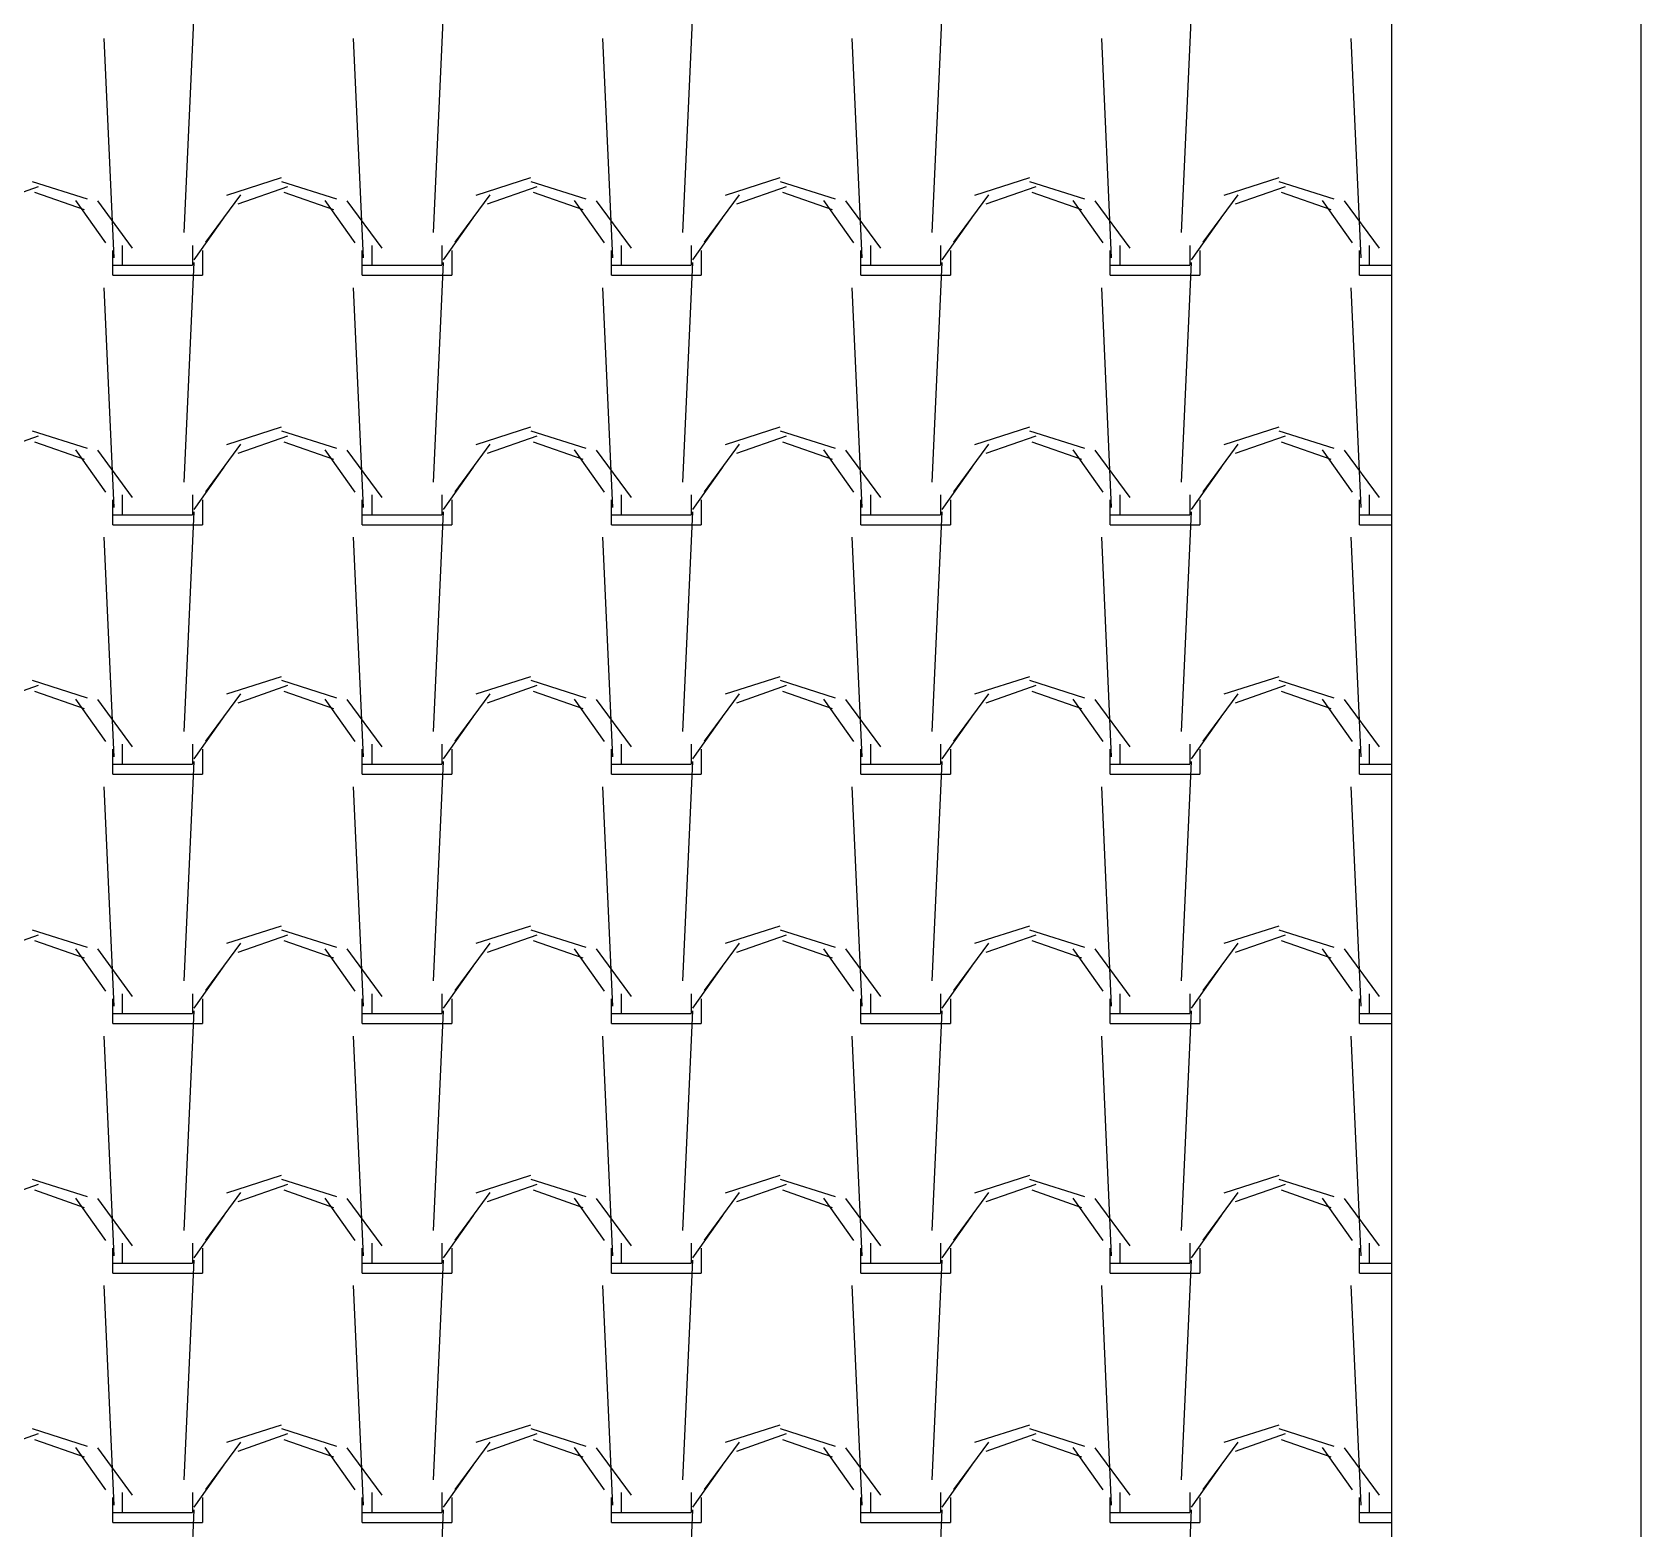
# Model space of a CAD drawing. Header units: millimetres. Extents: x 3923 to 4007, y 744 to 863.
# Drawn here: x 3937.211 to 3938.837, y 828.147 to 829.659 of the extents above; entities that cross this region are included whole.
import ezdxf

# ---------------------------------------------------------------- set-up
doc = ezdxf.new("R2010")
doc.units = ezdxf.units.MM
doc.layers.add('-HIDRO', color=8, linetype='Continuous')

msp = doc.modelspace()

# ---------------------------------------------------------------- linework, layer by layer
at = {"layer": '-HIDRO', "linetype": 'Continuous'}
for p, q in [((3938.8371, 856.9666), (3938.8371, 825.0315)), ((3938.5851, 836.3715), (3938.5851, 825.0315)), ((3937.365, 829.4567), (3937.3751, 829.6785)), ((3937.617, 829.4567), (3937.6271, 829.6785)), ((3937.869, 829.4567), (3937.8791, 829.6785)), ((3938.121, 829.4567), (3938.1311, 829.6785)), ((3938.373, 829.4567), (3938.3831, 829.6785)), ((3937.2943, 829.4311), (3937.2842, 829.6529)), ((3937.5463, 829.4311), (3937.5362, 829.6529)), ((3937.7983, 829.4311), (3937.7882, 829.6529)), ((3938.0503, 829.4311), (3938.0402, 829.6529)), ((3938.3023, 829.4311), (3938.2922, 829.6529)), ((3938.5543, 829.4311), (3938.5442, 829.6529)), ((3937.2175, 829.5031), (3937.1671, 829.4855)), ((3937.2671, 829.4905), (3937.2116, 829.5081)), ((3937.4631, 829.5121), (3937.4076, 829.4944)), ((3937.4695, 829.5031), (3937.4191, 829.4855)), ((3937.5191, 829.4905), (3937.4636, 829.5081)), ((3937.7151, 829.5121), (3937.6596, 829.4944)), ((3937.7215, 829.5031), (3937.6711, 829.4855)), ((3937.7711, 829.4905), (3937.7156, 829.5081)), ((3937.9671, 829.5121), (3937.9116, 829.4944)), ((3937.9735, 829.5031), (3937.9231, 829.4855)), ((3938.0231, 829.4905), (3937.9676, 829.5081)), ((3938.2191, 829.5121), (3938.1636, 829.4944)), ((3938.2255, 829.5031), (3938.1751, 829.4855)), ((3938.2751, 829.4905), (3938.2196, 829.5081)), ((3938.4711, 829.5121), (3938.4156, 829.4944)), ((3938.4775, 829.5031), (3938.4271, 829.4855)), ((3938.5271, 829.4905), (3938.4716, 829.5081)), ((3937.2643, 829.4796), (3937.2139, 829.4972)), ((3937.2857, 829.4465), (3937.2554, 829.4893)), ((3937.3129, 829.4411), (3937.2776, 829.489)), ((3937.4218, 829.4949), (3937.3866, 829.447)), ((3937.5163, 829.4796), (3937.4659, 829.4972)), ((3937.5377, 829.4465), (3937.5074, 829.4893)), ((3937.5649, 829.4411), (3937.5296, 829.489)), ((3937.6738, 829.4949), (3937.6386, 829.447)), ((3937.7683, 829.4796), (3937.7179, 829.4972)), ((3937.7897, 829.4465), (3937.7594, 829.4893)), ((3937.8169, 829.4411), (3937.7816, 829.489)), ((3937.9258, 829.4949), (3937.8906, 829.447)), ((3938.0203, 829.4796), (3937.9699, 829.4972)), ((3938.0417, 829.4465), (3938.0114, 829.4893)), ((3938.0689, 829.4411), (3938.0336, 829.489)), ((3938.1778, 829.4949), (3938.1426, 829.447)), ((3938.2723, 829.4796), (3938.2219, 829.4972)), ((3938.2937, 829.4465), (3938.2634, 829.4893)), ((3938.3209, 829.4411), (3938.2856, 829.489)), ((3938.4298, 829.4949), (3938.3946, 829.447)), ((3938.5243, 829.4796), (3938.4739, 829.4972)), ((3938.5457, 829.4465), (3938.5154, 829.4893)), ((3938.5729, 829.4411), (3938.5376, 829.489)), ((3937.4049, 829.4719), (3937.3747, 829.4291)), ((3937.6569, 829.4719), (3937.6267, 829.4291)), ((3937.9089, 829.4719), (3937.8787, 829.4291)), ((3938.1609, 829.4719), (3938.1307, 829.4291)), ((3938.4129, 829.4719), (3938.3827, 829.4291)), ((3937.2927, 829.4136), (3937.2927, 829.4388)), ((3937.3028, 829.4237), (3937.3028, 829.4438)), ((3937.3734, 829.4438), (3937.3734, 829.4237)), ((3937.3834, 829.4388), (3937.3834, 829.4136)), ((3937.5447, 829.4136), (3937.5447, 829.4388)), ((3937.5548, 829.4237), (3937.5548, 829.4438)), ((3937.6254, 829.4438), (3937.6254, 829.4237)), ((3937.6354, 829.4388), (3937.6354, 829.4136)), ((3937.7967, 829.4136), (3937.7967, 829.4388)), ((3937.8068, 829.4237), (3937.8068, 829.4438)), ((3937.8774, 829.4438), (3937.8774, 829.4237)), ((3937.8874, 829.4388), (3937.8874, 829.4136)), ((3938.0487, 829.4136), (3938.0487, 829.4388)), ((3938.0588, 829.4237), (3938.0588, 829.4438)), ((3938.1294, 829.4438), (3938.1294, 829.4237)), ((3938.1394, 829.4388), (3938.1394, 829.4136)), ((3938.3007, 829.4136), (3938.3007, 829.4388)), ((3938.3108, 829.4237), (3938.3108, 829.4438)), ((3938.3814, 829.4438), (3938.3814, 829.4237)), ((3938.3914, 829.4388), (3938.3914, 829.4136)), ((3938.5527, 829.4136), (3938.5527, 829.4388)), ((3938.5628, 829.4237), (3938.5628, 829.4438)), ((3937.2927, 829.4237), (3937.3028, 829.4237)), ((3937.3028, 829.4237), (3937.3734, 829.4237)), ((3937.365, 829.2047), (3937.3751, 829.4265)), ((3937.5447, 829.4237), (3937.5548, 829.4237)), ((3937.5548, 829.4237), (3937.6254, 829.4237)), ((3937.617, 829.2047), (3937.6271, 829.4265)), ((3937.7967, 829.4237), (3937.8068, 829.4237)), ((3937.8068, 829.4237), (3937.8774, 829.4237)), ((3937.869, 829.2047), (3937.8791, 829.4265)), ((3938.0487, 829.4237), (3938.0588, 829.4237)), ((3938.0588, 829.4237), (3938.1294, 829.4237)), ((3938.121, 829.2047), (3938.1311, 829.4265)), ((3938.3007, 829.4237), (3938.3108, 829.4237)), ((3938.3108, 829.4237), (3938.3814, 829.4237)), ((3938.373, 829.2047), (3938.3831, 829.4265)), ((3938.5527, 829.4237), (3938.5628, 829.4237)), ((3938.5628, 829.4237), (3938.5851, 829.4237)), ((3937.2927, 829.4136), (3937.3028, 829.4136)), ((3937.3028, 829.4136), (3937.3834, 829.4136)), ((3937.5447, 829.4136), (3937.5548, 829.4136)), ((3937.5548, 829.4136), (3937.6354, 829.4136)), ((3937.7967, 829.4136), (3937.8068, 829.4136)), ((3937.8068, 829.4136), (3937.8874, 829.4136)), ((3938.0487, 829.4136), (3938.0588, 829.4136)), ((3938.0588, 829.4136), (3938.1394, 829.4136)), ((3938.3007, 829.4136), (3938.3108, 829.4136)), ((3938.3108, 829.4136), (3938.3914, 829.4136)), ((3938.5527, 829.4136), (3938.5628, 829.4136)), ((3938.5628, 829.4136), (3938.5851, 829.4136)), ((3937.2943, 829.1791), (3937.2842, 829.4009)), ((3937.5463, 829.1791), (3937.5362, 829.4009)), ((3937.7983, 829.1791), (3937.7882, 829.4009)), ((3938.0503, 829.1791), (3938.0402, 829.4009)), ((3938.3023, 829.1791), (3938.2922, 829.4009)), ((3938.5543, 829.1791), (3938.5442, 829.4009)), ((3937.4631, 829.2601), (3937.4076, 829.2424)), ((3937.7151, 829.2601), (3937.6596, 829.2424)), ((3937.9671, 829.2601), (3937.9116, 829.2424)), ((3938.2191, 829.2601), (3938.1636, 829.2424)), ((3938.4711, 829.2601), (3938.4156, 829.2424)), ((3937.2175, 829.2511), (3937.1671, 829.2335)), ((3937.2671, 829.2385), (3937.2116, 829.2561)), ((3937.2643, 829.2276), (3937.2139, 829.2452)), ((3937.4218, 829.2429), (3937.3866, 829.195)), ((3937.4695, 829.2511), (3937.4191, 829.2335)), ((3937.5191, 829.2385), (3937.4636, 829.2561)), ((3937.5163, 829.2276), (3937.4659, 829.2452)), ((3937.6738, 829.2429), (3937.6386, 829.195)), ((3937.7215, 829.2511), (3937.6711, 829.2335)), ((3937.7711, 829.2385), (3937.7156, 829.2561)), ((3937.7683, 829.2276), (3937.7179, 829.2452)), ((3937.9258, 829.2429), (3937.8906, 829.195)), ((3937.9735, 829.2511), (3937.9231, 829.2335)), ((3938.0231, 829.2385), (3937.9676, 829.2561)), ((3938.0203, 829.2276), (3937.9699, 829.2452)), ((3938.1778, 829.2429), (3938.1426, 829.195)), ((3938.2255, 829.2511), (3938.1751, 829.2335)), ((3938.2751, 829.2385), (3938.2196, 829.2561)), ((3938.2723, 829.2276), (3938.2219, 829.2452)), ((3938.4298, 829.2429), (3938.3946, 829.195)), ((3938.4775, 829.2511), (3938.4271, 829.2335)), ((3938.5271, 829.2385), (3938.4716, 829.2561)), ((3938.5243, 829.2276), (3938.4739, 829.2452)), ((3937.2857, 829.1945), (3937.2554, 829.2373)), ((3937.3129, 829.1891), (3937.2776, 829.237)), ((3937.5377, 829.1945), (3937.5074, 829.2373)), ((3937.5649, 829.1891), (3937.5296, 829.237)), ((3937.7897, 829.1945), (3937.7594, 829.2373)), ((3937.8169, 829.1891), (3937.7816, 829.237)), ((3938.0417, 829.1945), (3938.0114, 829.2373)), ((3938.0689, 829.1891), (3938.0336, 829.237)), ((3938.2937, 829.1945), (3938.2634, 829.2373)), ((3938.3209, 829.1891), (3938.2856, 829.237)), ((3938.5457, 829.1945), (3938.5154, 829.2373)), ((3938.5729, 829.1891), (3938.5376, 829.237)), ((3937.4049, 829.2199), (3937.3747, 829.1771)), ((3937.6569, 829.2199), (3937.6267, 829.1771)), ((3937.9089, 829.2199), (3937.8787, 829.1771)), ((3938.1609, 829.2199), (3938.1307, 829.1771)), ((3938.4129, 829.2199), (3938.3827, 829.1771)), ((3937.2927, 829.1616), (3937.2927, 829.1868)), ((3937.3028, 829.1717), (3937.3028, 829.1918)), ((3937.3734, 829.1918), (3937.3734, 829.1717)), ((3937.3834, 829.1868), (3937.3834, 829.1616)), ((3937.5447, 829.1616), (3937.5447, 829.1868)), ((3937.5548, 829.1717), (3937.5548, 829.1918)), ((3937.6254, 829.1918), (3937.6254, 829.1717)), ((3937.6354, 829.1868), (3937.6354, 829.1616)), ((3937.7967, 829.1616), (3937.7967, 829.1868)), ((3937.8068, 829.1717), (3937.8068, 829.1918)), ((3937.8774, 829.1918), (3937.8774, 829.1717)), ((3937.8874, 829.1868), (3937.8874, 829.1616)), ((3938.0487, 829.1616), (3938.0487, 829.1868)), ((3938.0588, 829.1717), (3938.0588, 829.1918)), ((3938.1294, 829.1918), (3938.1294, 829.1717)), ((3938.1394, 829.1868), (3938.1394, 829.1616)), ((3938.3007, 829.1616), (3938.3007, 829.1868)), ((3938.3108, 829.1717), (3938.3108, 829.1918)), ((3938.3814, 829.1918), (3938.3814, 829.1717)), ((3938.3914, 829.1868), (3938.3914, 829.1616)), ((3938.5527, 829.1616), (3938.5527, 829.1868)), ((3938.5628, 829.1717), (3938.5628, 829.1918)), ((3937.2927, 829.1717), (3937.3028, 829.1717)), ((3937.2927, 829.1616), (3937.3028, 829.1616)), ((3937.3028, 829.1717), (3937.3734, 829.1717)), ((3937.3028, 829.1616), (3937.3834, 829.1616)), ((3937.365, 828.9527), (3937.3751, 829.1745)), ((3937.5447, 829.1717), (3937.5548, 829.1717)), ((3937.5447, 829.1616), (3937.5548, 829.1616)), ((3937.5548, 829.1717), (3937.6254, 829.1717)), ((3937.5548, 829.1616), (3937.6354, 829.1616)), ((3937.617, 828.9527), (3937.6271, 829.1745)), ((3937.7967, 829.1717), (3937.8068, 829.1717)), ((3937.7967, 829.1616), (3937.8068, 829.1616)), ((3937.8068, 829.1717), (3937.8774, 829.1717)), ((3937.8068, 829.1616), (3937.8874, 829.1616)), ((3937.869, 828.9527), (3937.8791, 829.1745)), ((3938.0487, 829.1717), (3938.0588, 829.1717)), ((3938.0487, 829.1616), (3938.0588, 829.1616)), ((3938.0588, 829.1717), (3938.1294, 829.1717)), ((3938.0588, 829.1616), (3938.1394, 829.1616)), ((3938.121, 828.9527), (3938.1311, 829.1745)), ((3938.3007, 829.1717), (3938.3108, 829.1717)), ((3938.3007, 829.1616), (3938.3108, 829.1616)), ((3938.3108, 829.1717), (3938.3814, 829.1717)), ((3938.3108, 829.1616), (3938.3914, 829.1616)), ((3938.373, 828.9527), (3938.3831, 829.1745)), ((3938.5527, 829.1717), (3938.5628, 829.1717)), ((3938.5527, 829.1616), (3938.5628, 829.1616)), ((3938.5628, 829.1717), (3938.5851, 829.1717)), ((3938.5628, 829.1616), (3938.5851, 829.1616)), ((3937.2943, 828.9271), (3937.2842, 829.1489)), ((3937.5463, 828.9271), (3937.5362, 829.1489)), ((3937.7983, 828.9271), (3937.7882, 829.1489)), ((3938.0503, 828.9271), (3938.0402, 829.1489)), ((3938.3023, 828.9271), (3938.2922, 829.1489)), ((3938.5543, 828.9271), (3938.5442, 829.1489)), ((3937.2175, 828.9991), (3937.1671, 828.9815)), ((3937.2671, 828.9865), (3937.2116, 829.0041)), ((3937.4631, 829.0081), (3937.4076, 828.9904)), ((3937.4695, 828.9991), (3937.4191, 828.9815)), ((3937.5191, 828.9865), (3937.4636, 829.0041)), ((3937.7151, 829.0081), (3937.6596, 828.9904)), ((3937.7215, 828.9991), (3937.6711, 828.9815)), ((3937.7711, 828.9865), (3937.7156, 829.0041)), ((3937.9671, 829.0081), (3937.9116, 828.9904)), ((3937.9735, 828.9991), (3937.9231, 828.9815)), ((3938.0231, 828.9865), (3937.9676, 829.0041)), ((3938.2191, 829.0081), (3938.1636, 828.9904)), ((3938.2255, 828.9991), (3938.1751, 828.9815)), ((3938.2751, 828.9865), (3938.2196, 829.0041)), ((3938.4711, 829.0081), (3938.4156, 828.9904)), ((3938.4775, 828.9991), (3938.4271, 828.9815)), ((3938.5271, 828.9865), (3938.4716, 829.0041)), ((3937.2643, 828.9756), (3937.2139, 828.9932)), ((3937.2857, 828.9425), (3937.2554, 828.9853)), ((3937.3129, 828.9371), (3937.2776, 828.985)), ((3937.4218, 828.9909), (3937.3866, 828.943)), ((3937.5163, 828.9756), (3937.4659, 828.9932)), ((3937.5377, 828.9425), (3937.5074, 828.9853)), ((3937.5649, 828.9371), (3937.5296, 828.985)), ((3937.6738, 828.9909), (3937.6386, 828.943)), ((3937.7683, 828.9756), (3937.7179, 828.9932)), ((3937.7897, 828.9425), (3937.7594, 828.9853)), ((3937.8169, 828.9371), (3937.7816, 828.985)), ((3937.9258, 828.9909), (3937.8906, 828.943)), ((3938.0203, 828.9756), (3937.9699, 828.9932)), ((3938.0417, 828.9425), (3938.0114, 828.9853)), ((3938.0689, 828.9371), (3938.0336, 828.985)), ((3938.1778, 828.9909), (3938.1426, 828.943)), ((3938.2723, 828.9756), (3938.2219, 828.9932)), ((3938.2937, 828.9425), (3938.2634, 828.9853)), ((3938.3209, 828.9371), (3938.2856, 828.985)), ((3938.4298, 828.9909), (3938.3946, 828.943)), ((3938.5243, 828.9756), (3938.4739, 828.9932)), ((3938.5457, 828.9425), (3938.5154, 828.9853)), ((3938.5729, 828.9371), (3938.5376, 828.985)), ((3937.4049, 828.9679), (3937.3747, 828.9251)), ((3937.6569, 828.9679), (3937.6267, 828.9251)), ((3937.9089, 828.9679), (3937.8787, 828.9251)), ((3938.1609, 828.9679), (3938.1307, 828.9251)), ((3938.4129, 828.9679), (3938.3827, 828.9251)), ((3937.2927, 828.9096), (3937.2927, 828.9348)), ((3937.3028, 828.9197), (3937.3028, 828.9398)), ((3937.3734, 828.9398), (3937.3734, 828.9197)), ((3937.3834, 828.9348), (3937.3834, 828.9096)), ((3937.5447, 828.9096), (3937.5447, 828.9348)), ((3937.5548, 828.9197), (3937.5548, 828.9398)), ((3937.6254, 828.9398), (3937.6254, 828.9197)), ((3937.6354, 828.9348), (3937.6354, 828.9096)), ((3937.7967, 828.9096), (3937.7967, 828.9348)), ((3937.8068, 828.9197), (3937.8068, 828.9398)), ((3937.8774, 828.9398), (3937.8774, 828.9197)), ((3937.8874, 828.9348), (3937.8874, 828.9096)), ((3938.0487, 828.9096), (3938.0487, 828.9348)), ((3938.0588, 828.9197), (3938.0588, 828.9398)), ((3938.1294, 828.9398), (3938.1294, 828.9197)), ((3938.1394, 828.9348), (3938.1394, 828.9096)), ((3938.3007, 828.9096), (3938.3007, 828.9348)), ((3938.3108, 828.9197), (3938.3108, 828.9398)), ((3938.3814, 828.9398), (3938.3814, 828.9197)), ((3938.3914, 828.9348), (3938.3914, 828.9096)), ((3938.5527, 828.9096), (3938.5527, 828.9348)), ((3938.5628, 828.9197), (3938.5628, 828.9398)), ((3937.2927, 828.9197), (3937.3028, 828.9197)), ((3937.3028, 828.9197), (3937.3734, 828.9197)), ((3937.365, 828.7007), (3937.3751, 828.9225)), ((3937.5447, 828.9197), (3937.5548, 828.9197)), ((3937.5548, 828.9197), (3937.6254, 828.9197)), ((3937.617, 828.7007), (3937.6271, 828.9225)), ((3937.7967, 828.9197), (3937.8068, 828.9197)), ((3937.8068, 828.9197), (3937.8774, 828.9197)), ((3937.869, 828.7007), (3937.8791, 828.9225)), ((3938.0487, 828.9197), (3938.0588, 828.9197)), ((3938.0588, 828.9197), (3938.1294, 828.9197)), ((3938.121, 828.7007), (3938.1311, 828.9225)), ((3938.3007, 828.9197), (3938.3108, 828.9197)), ((3938.3108, 828.9197), (3938.3814, 828.9197)), ((3938.373, 828.7007), (3938.3831, 828.9225)), ((3938.5527, 828.9197), (3938.5628, 828.9197)), ((3938.5628, 828.9197), (3938.5851, 828.9197)), ((3937.2927, 828.9096), (3937.3028, 828.9096)), ((3937.3028, 828.9096), (3937.3834, 828.9096)), ((3937.5447, 828.9096), (3937.5548, 828.9096)), ((3937.5548, 828.9096), (3937.6354, 828.9096)), ((3937.7967, 828.9096), (3937.8068, 828.9096)), ((3937.8068, 828.9096), (3937.8874, 828.9096)), ((3938.0487, 828.9096), (3938.0588, 828.9096)), ((3938.0588, 828.9096), (3938.1394, 828.9096)), ((3938.3007, 828.9096), (3938.3108, 828.9096)), ((3938.3108, 828.9096), (3938.3914, 828.9096)), ((3938.5527, 828.9096), (3938.5628, 828.9096)), ((3938.5628, 828.9096), (3938.5851, 828.9096)), ((3937.2943, 828.6751), (3937.2842, 828.8969)), ((3937.5463, 828.6751), (3937.5362, 828.8969)), ((3937.7983, 828.6751), (3937.7882, 828.8969)), ((3938.0503, 828.6751), (3938.0402, 828.8969)), ((3938.3023, 828.6751), (3938.2922, 828.8969)), ((3938.5543, 828.6751), (3938.5442, 828.8969)), ((3937.4631, 828.7561), (3937.4076, 828.7384)), ((3937.7151, 828.7561), (3937.6596, 828.7384)), ((3937.9671, 828.7561), (3937.9116, 828.7384)), ((3938.2191, 828.7561), (3938.1636, 828.7384)), ((3938.4711, 828.7561), (3938.4156, 828.7384)), ((3937.2175, 828.7471), (3937.1671, 828.7295)), ((3937.2671, 828.7345), (3937.2116, 828.7521)), ((3937.2643, 828.7236), (3937.2139, 828.7412)), ((3937.4218, 828.7389), (3937.3866, 828.691)), ((3937.4695, 828.7471), (3937.4191, 828.7295)), ((3937.5191, 828.7345), (3937.4636, 828.7521)), ((3937.5163, 828.7236), (3937.4659, 828.7412)), ((3937.6738, 828.7389), (3937.6386, 828.691)), ((3937.7215, 828.7471), (3937.6711, 828.7295)), ((3937.7711, 828.7345), (3937.7156, 828.7521)), ((3937.7683, 828.7236), (3937.7179, 828.7412)), ((3937.9258, 828.7389), (3937.8906, 828.691)), ((3937.9735, 828.7471), (3937.9231, 828.7295)), ((3938.0231, 828.7345), (3937.9676, 828.7521)), ((3938.0203, 828.7236), (3937.9699, 828.7412)), ((3938.1778, 828.7389), (3938.1426, 828.691)), ((3938.2255, 828.7471), (3938.1751, 828.7295)), ((3938.2751, 828.7345), (3938.2196, 828.7521)), ((3938.2723, 828.7236), (3938.2219, 828.7412)), ((3938.4298, 828.7389), (3938.3946, 828.691)), ((3938.4775, 828.7471), (3938.4271, 828.7295)), ((3938.5271, 828.7345), (3938.4716, 828.7521)), ((3938.5243, 828.7236), (3938.4739, 828.7412)), ((3937.2857, 828.6905), (3937.2554, 828.7333)), ((3937.3129, 828.6851), (3937.2776, 828.733)), ((3937.5377, 828.6905), (3937.5074, 828.7333)), ((3937.5649, 828.6851), (3937.5296, 828.733)), ((3937.7897, 828.6905), (3937.7594, 828.7333)), ((3937.8169, 828.6851), (3937.7816, 828.733)), ((3938.0417, 828.6905), (3938.0114, 828.7333)), ((3938.0689, 828.6851), (3938.0336, 828.733)), ((3938.2937, 828.6905), (3938.2634, 828.7333)), ((3938.3209, 828.6851), (3938.2856, 828.733)), ((3938.5457, 828.6905), (3938.5154, 828.7333)), ((3938.5729, 828.6851), (3938.5376, 828.733)), ((3937.4049, 828.7159), (3937.3747, 828.6731)), ((3937.6569, 828.7159), (3937.6267, 828.6731)), ((3937.9089, 828.7159), (3937.8787, 828.6731)), ((3938.1609, 828.7159), (3938.1307, 828.6731)), ((3938.4129, 828.7159), (3938.3827, 828.6731)), ((3937.2927, 828.6576), (3937.2927, 828.6828)), ((3937.3028, 828.6677), (3937.3028, 828.6878)), ((3937.3734, 828.6878), (3937.3734, 828.6677)), ((3937.3834, 828.6828), (3937.3834, 828.6576)), ((3937.5447, 828.6576), (3937.5447, 828.6828)), ((3937.5548, 828.6677), (3937.5548, 828.6878)), ((3937.6254, 828.6878), (3937.6254, 828.6677)), ((3937.6354, 828.6828), (3937.6354, 828.6576)), ((3937.7967, 828.6576), (3937.7967, 828.6828)), ((3937.8068, 828.6677), (3937.8068, 828.6878)), ((3937.8774, 828.6878), (3937.8774, 828.6677)), ((3937.8874, 828.6828), (3937.8874, 828.6576)), ((3938.0487, 828.6576), (3938.0487, 828.6828)), ((3938.0588, 828.6677), (3938.0588, 828.6878)), ((3938.1294, 828.6878), (3938.1294, 828.6677)), ((3938.1394, 828.6828), (3938.1394, 828.6576)), ((3938.3007, 828.6576), (3938.3007, 828.6828)), ((3938.3108, 828.6677), (3938.3108, 828.6878)), ((3938.3814, 828.6878), (3938.3814, 828.6677)), ((3938.3914, 828.6828), (3938.3914, 828.6576)), ((3938.5527, 828.6576), (3938.5527, 828.6828)), ((3938.5628, 828.6677), (3938.5628, 828.6878)), ((3937.2927, 828.6677), (3937.3028, 828.6677)), ((3937.2927, 828.6576), (3937.3028, 828.6576)), ((3937.3028, 828.6677), (3937.3734, 828.6677)), ((3937.3028, 828.6576), (3937.3834, 828.6576)), ((3937.365, 828.4487), (3937.3751, 828.6705)), ((3937.5447, 828.6677), (3937.5548, 828.6677)), ((3937.5447, 828.6576), (3937.5548, 828.6576)), ((3937.5548, 828.6677), (3937.6254, 828.6677)), ((3937.5548, 828.6576), (3937.6354, 828.6576)), ((3937.617, 828.4487), (3937.6271, 828.6705)), ((3937.7967, 828.6677), (3937.8068, 828.6677)), ((3937.7967, 828.6576), (3937.8068, 828.6576)), ((3937.8068, 828.6677), (3937.8774, 828.6677)), ((3937.8068, 828.6576), (3937.8874, 828.6576)), ((3937.869, 828.4487), (3937.8791, 828.6705)), ((3938.0487, 828.6677), (3938.0588, 828.6677)), ((3938.0487, 828.6576), (3938.0588, 828.6576)), ((3938.0588, 828.6677), (3938.1294, 828.6677)), ((3938.0588, 828.6576), (3938.1394, 828.6576)), ((3938.121, 828.4487), (3938.1311, 828.6705)), ((3938.3007, 828.6677), (3938.3108, 828.6677)), ((3938.3007, 828.6576), (3938.3108, 828.6576)), ((3938.3108, 828.6677), (3938.3814, 828.6677)), ((3938.3108, 828.6576), (3938.3914, 828.6576)), ((3938.373, 828.4487), (3938.3831, 828.6705)), ((3938.5527, 828.6677), (3938.5628, 828.6677)), ((3938.5527, 828.6576), (3938.5628, 828.6576)), ((3938.5628, 828.6677), (3938.5851, 828.6677)), ((3938.5628, 828.6576), (3938.5851, 828.6576)), ((3937.2943, 828.4231), (3937.2842, 828.6449)), ((3937.5463, 828.4231), (3937.5362, 828.6449)), ((3937.7983, 828.4231), (3937.7882, 828.6449)), ((3938.0503, 828.4231), (3938.0402, 828.6449)), ((3938.3023, 828.4231), (3938.2922, 828.6449)), ((3938.5543, 828.4231), (3938.5442, 828.6449)), ((3937.2175, 828.4951), (3937.1671, 828.4775)), ((3937.2671, 828.4825), (3937.2116, 828.5001)), ((3937.4631, 828.5041), (3937.4076, 828.4864)), ((3937.4695, 828.4951), (3937.4191, 828.4775)), ((3937.5191, 828.4825), (3937.4636, 828.5001)), ((3937.7151, 828.5041), (3937.6596, 828.4864)), ((3937.7215, 828.4951), (3937.6711, 828.4775)), ((3937.7711, 828.4825), (3937.7156, 828.5001)), ((3937.9671, 828.5041), (3937.9116, 828.4864)), ((3937.9735, 828.4951), (3937.9231, 828.4775)), ((3938.0231, 828.4825), (3937.9676, 828.5001)), ((3938.2191, 828.5041), (3938.1636, 828.4864)), ((3938.2255, 828.4951), (3938.1751, 828.4775)), ((3938.2751, 828.4825), (3938.2196, 828.5001)), ((3938.4711, 828.5041), (3938.4156, 828.4864)), ((3938.4775, 828.4951), (3938.4271, 828.4775)), ((3938.5271, 828.4825), (3938.4716, 828.5001)), ((3937.2643, 828.4716), (3937.2139, 828.4892)), ((3937.2857, 828.4385), (3937.2554, 828.4813)), ((3937.3129, 828.4331), (3937.2776, 828.481)), ((3937.4218, 828.4869), (3937.3866, 828.439)), ((3937.5163, 828.4716), (3937.4659, 828.4892)), ((3937.5377, 828.4385), (3937.5074, 828.4813)), ((3937.5649, 828.4331), (3937.5296, 828.481)), ((3937.6738, 828.4869), (3937.6386, 828.439)), ((3937.7683, 828.4716), (3937.7179, 828.4892)), ((3937.7897, 828.4385), (3937.7594, 828.4813)), ((3937.8169, 828.4331), (3937.7816, 828.481)), ((3937.9258, 828.4869), (3937.8906, 828.439)), ((3938.0203, 828.4716), (3937.9699, 828.4892)), ((3938.0417, 828.4385), (3938.0114, 828.4813)), ((3938.0689, 828.4331), (3938.0336, 828.481)), ((3938.1778, 828.4869), (3938.1426, 828.439)), ((3938.2723, 828.4716), (3938.2219, 828.4892)), ((3938.2937, 828.4385), (3938.2634, 828.4813)), ((3938.3209, 828.4331), (3938.2856, 828.481)), ((3938.4298, 828.4869), (3938.3946, 828.439)), ((3938.5243, 828.4716), (3938.4739, 828.4892)), ((3938.5457, 828.4385), (3938.5154, 828.4813)), ((3938.5729, 828.4331), (3938.5376, 828.481)), ((3937.4049, 828.4639), (3937.3747, 828.4211)), ((3937.6569, 828.4639), (3937.6267, 828.4211)), ((3937.9089, 828.4639), (3937.8787, 828.4211)), ((3938.1609, 828.4639), (3938.1307, 828.4211)), ((3938.4129, 828.4639), (3938.3827, 828.4211)), ((3937.2927, 828.4056), (3937.2927, 828.4308)), ((3937.3028, 828.4157), (3937.3028, 828.4358)), ((3937.3734, 828.4358), (3937.3734, 828.4157)), ((3937.3834, 828.4308), (3937.3834, 828.4056)), ((3937.5447, 828.4056), (3937.5447, 828.4308)), ((3937.5548, 828.4157), (3937.5548, 828.4358)), ((3937.6254, 828.4358), (3937.6254, 828.4157)), ((3937.6354, 828.4308), (3937.6354, 828.4056)), ((3937.7967, 828.4056), (3937.7967, 828.4308)), ((3937.8068, 828.4157), (3937.8068, 828.4358)), ((3937.8774, 828.4358), (3937.8774, 828.4157)), ((3937.8874, 828.4308), (3937.8874, 828.4056)), ((3938.0487, 828.4056), (3938.0487, 828.4308)), ((3938.0588, 828.4157), (3938.0588, 828.4358)), ((3938.1294, 828.4358), (3938.1294, 828.4157)), ((3938.1394, 828.4308), (3938.1394, 828.4056)), ((3938.3007, 828.4056), (3938.3007, 828.4308)), ((3938.3108, 828.4157), (3938.3108, 828.4358)), ((3938.3814, 828.4358), (3938.3814, 828.4157)), ((3938.3914, 828.4308), (3938.3914, 828.4056)), ((3938.5527, 828.4056), (3938.5527, 828.4308)), ((3938.5628, 828.4157), (3938.5628, 828.4358)), ((3937.2927, 828.4157), (3937.3028, 828.4157)), ((3937.3028, 828.4157), (3937.3734, 828.4157)), ((3937.365, 828.1967), (3937.3751, 828.4185)), ((3937.5447, 828.4157), (3937.5548, 828.4157)), ((3937.5548, 828.4157), (3937.6254, 828.4157)), ((3937.617, 828.1967), (3937.6271, 828.4185)), ((3937.7967, 828.4157), (3937.8068, 828.4157)), ((3937.8068, 828.4157), (3937.8774, 828.4157)), ((3937.869, 828.1967), (3937.8791, 828.4185)), ((3938.0487, 828.4157), (3938.0588, 828.4157)), ((3938.0588, 828.4157), (3938.1294, 828.4157)), ((3938.121, 828.1967), (3938.1311, 828.4185)), ((3938.3007, 828.4157), (3938.3108, 828.4157)), ((3938.3108, 828.4157), (3938.3814, 828.4157)), ((3938.373, 828.1967), (3938.3831, 828.4185)), ((3938.5527, 828.4157), (3938.5628, 828.4157)), ((3938.5628, 828.4157), (3938.5851, 828.4157)), ((3937.2927, 828.4056), (3937.3028, 828.4056)), ((3937.3028, 828.4056), (3937.3834, 828.4056)), ((3937.5447, 828.4056), (3937.5548, 828.4056)), ((3937.5548, 828.4056), (3937.6354, 828.4056)), ((3937.7967, 828.4056), (3937.8068, 828.4056)), ((3937.8068, 828.4056), (3937.8874, 828.4056)), ((3938.0487, 828.4056), (3938.0588, 828.4056)), ((3938.0588, 828.4056), (3938.1394, 828.4056)), ((3938.3007, 828.4056), (3938.3108, 828.4056)), ((3938.3108, 828.4056), (3938.3914, 828.4056)), ((3938.5527, 828.4056), (3938.5628, 828.4056)), ((3938.5628, 828.4056), (3938.5851, 828.4056)), ((3937.2943, 828.1711), (3937.2842, 828.3929)), ((3937.5463, 828.1711), (3937.5362, 828.3929)), ((3937.7983, 828.1711), (3937.7882, 828.3929)), ((3938.0503, 828.1711), (3938.0402, 828.3929)), ((3938.3023, 828.1711), (3938.2922, 828.3929)), ((3938.5543, 828.1711), (3938.5442, 828.3929)), ((3937.4631, 828.2521), (3937.4076, 828.2344)), ((3937.7151, 828.2521), (3937.6596, 828.2344)), ((3937.9671, 828.2521), (3937.9116, 828.2344)), ((3938.2191, 828.2521), (3938.1636, 828.2344)), ((3938.4711, 828.2521), (3938.4156, 828.2344)), ((3937.2175, 828.2431), (3937.1671, 828.2255)), ((3937.2671, 828.2305), (3937.2116, 828.2481)), ((3937.2643, 828.2196), (3937.2139, 828.2372)), ((3937.4218, 828.2349), (3937.3866, 828.187)), ((3937.4695, 828.2431), (3937.4191, 828.2255)), ((3937.5191, 828.2305), (3937.4636, 828.2481)), ((3937.5163, 828.2196), (3937.4659, 828.2372)), ((3937.6738, 828.2349), (3937.6386, 828.187)), ((3937.7215, 828.2431), (3937.6711, 828.2255)), ((3937.7711, 828.2305), (3937.7156, 828.2481)), ((3937.7683, 828.2196), (3937.7179, 828.2372)), ((3937.9258, 828.2349), (3937.8906, 828.187)), ((3937.9735, 828.2431), (3937.9231, 828.2255)), ((3938.0231, 828.2305), (3937.9676, 828.2481)), ((3938.0203, 828.2196), (3937.9699, 828.2372)), ((3938.1778, 828.2349), (3938.1426, 828.187)), ((3938.2255, 828.2431), (3938.1751, 828.2255)), ((3938.2751, 828.2305), (3938.2196, 828.2481)), ((3938.2723, 828.2196), (3938.2219, 828.2372)), ((3938.4298, 828.2349), (3938.3945, 828.187)), ((3938.4775, 828.2431), (3938.4271, 828.2255)), ((3938.5271, 828.2305), (3938.4716, 828.2481)), ((3938.5243, 828.2196), (3938.4739, 828.2372)), ((3937.2857, 828.1865), (3937.2554, 828.2293)), ((3937.3129, 828.1811), (3937.2776, 828.229)), ((3937.5377, 828.1865), (3937.5074, 828.2293)), ((3937.5649, 828.1811), (3937.5296, 828.229)), ((3937.7897, 828.1865), (3937.7594, 828.2293)), ((3937.8169, 828.1811), (3937.7816, 828.229)), ((3938.0417, 828.1865), (3938.0114, 828.2293)), ((3938.0689, 828.1811), (3938.0336, 828.229)), ((3938.2937, 828.1865), (3938.2634, 828.2293)), ((3938.3209, 828.1811), (3938.2856, 828.229)), ((3938.5457, 828.1865), (3938.5154, 828.2293)), ((3938.5729, 828.1811), (3938.5376, 828.229)), ((3937.4049, 828.2119), (3937.3747, 828.1691)), ((3937.6569, 828.2119), (3937.6267, 828.1691)), ((3937.9089, 828.2119), (3937.8787, 828.1691)), ((3938.1609, 828.2119), (3938.1307, 828.1691)), ((3938.4129, 828.2119), (3938.3827, 828.1691)), ((3937.2927, 828.1536), (3937.2927, 828.1788)), ((3937.3028, 828.1637), (3937.3028, 828.1838)), ((3937.3734, 828.1838), (3937.3734, 828.1637)), ((3937.3834, 828.1788), (3937.3834, 828.1536)), ((3937.5447, 828.1536), (3937.5447, 828.1788)), ((3937.5548, 828.1637), (3937.5548, 828.1838)), ((3937.6254, 828.1838), (3937.6254, 828.1637)), ((3937.6354, 828.1788), (3937.6354, 828.1536)), ((3937.7967, 828.1536), (3937.7967, 828.1788)), ((3937.8068, 828.1637), (3937.8068, 828.1838)), ((3937.8774, 828.1838), (3937.8774, 828.1637)), ((3937.8874, 828.1788), (3937.8874, 828.1536)), ((3938.0487, 828.1536), (3938.0487, 828.1788)), ((3938.0588, 828.1637), (3938.0588, 828.1838)), ((3938.1294, 828.1838), (3938.1294, 828.1637)), ((3938.1394, 828.1788), (3938.1394, 828.1536)), ((3938.3007, 828.1536), (3938.3007, 828.1788)), ((3938.3108, 828.1637), (3938.3108, 828.1838)), ((3938.3814, 828.1838), (3938.3814, 828.1637)), ((3938.3914, 828.1788), (3938.3914, 828.1536)), ((3938.5527, 828.1536), (3938.5527, 828.1788)), ((3938.5628, 828.1637), (3938.5628, 828.1838)), ((3937.2927, 828.1637), (3937.3028, 828.1637)), ((3937.2927, 828.1536), (3937.3028, 828.1536)), ((3937.3028, 828.1637), (3937.3734, 828.1637)), ((3937.3028, 828.1536), (3937.3834, 828.1536)), ((3937.365, 827.9447), (3937.3751, 828.1665)), ((3937.5447, 828.1637), (3937.5548, 828.1637)), ((3937.5447, 828.1536), (3937.5548, 828.1536)), ((3937.5548, 828.1637), (3937.6254, 828.1637)), ((3937.5548, 828.1536), (3937.6354, 828.1536)), ((3937.617, 827.9447), (3937.6271, 828.1665)), ((3937.7967, 828.1637), (3937.8068, 828.1637)), ((3937.7967, 828.1536), (3937.8068, 828.1536)), ((3937.8068, 828.1637), (3937.8774, 828.1637)), ((3937.8068, 828.1536), (3937.8874, 828.1536)), ((3937.869, 827.9447), (3937.8791, 828.1665)), ((3938.0487, 828.1637), (3938.0588, 828.1637)), ((3938.0487, 828.1536), (3938.0588, 828.1536)), ((3938.0588, 828.1637), (3938.1294, 828.1637)), ((3938.0588, 828.1536), (3938.1394, 828.1536)), ((3938.121, 827.9447), (3938.1311, 828.1665)), ((3938.3007, 828.1637), (3938.3108, 828.1637)), ((3938.3007, 828.1536), (3938.3108, 828.1536)), ((3938.3108, 828.1637), (3938.3814, 828.1637)), ((3938.3108, 828.1536), (3938.3914, 828.1536)), ((3938.373, 827.9447), (3938.3831, 828.1665)), ((3938.5527, 828.1637), (3938.5628, 828.1637)), ((3938.5527, 828.1536), (3938.5628, 828.1536)), ((3938.5628, 828.1637), (3938.5851, 828.1637)), ((3938.5628, 828.1536), (3938.5851, 828.1536))]:
    msp.add_line(p, q, dxfattribs=at)

doc.saveas('drawing.dxf')
